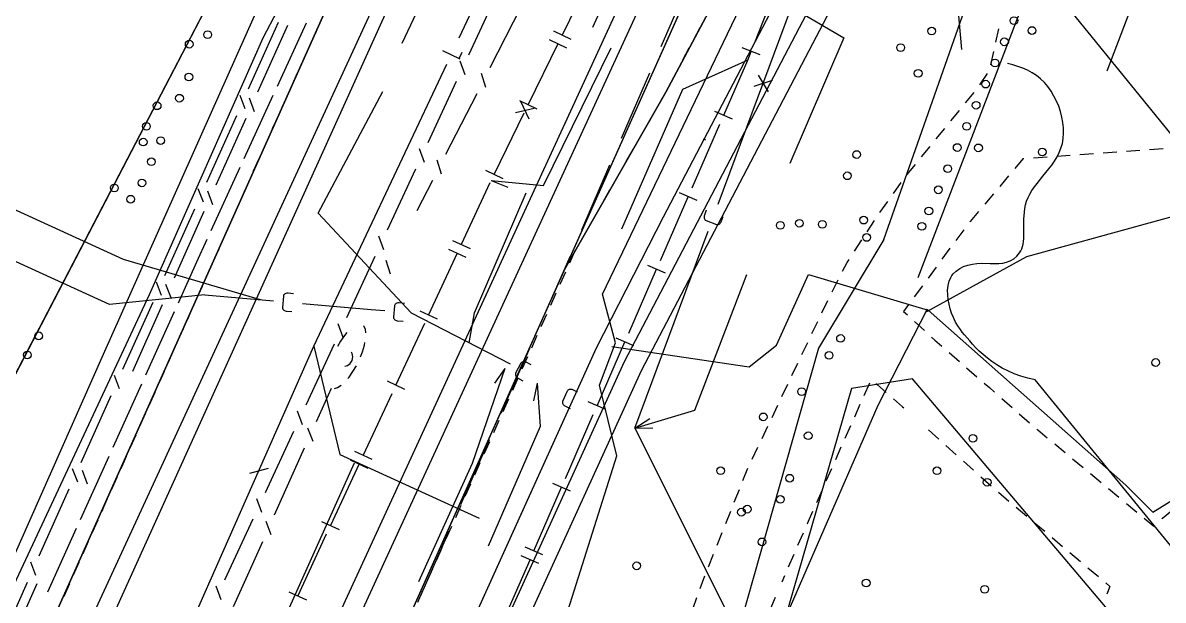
# Model space of a CAD drawing. Header units: metres. Extents: x 3206 to 3701, y 9896 to 11410.
# Drawn here: x 3581.9 to 3641, y 11320.4 to 11350.3 of the extents above; entities that cross this region are included whole.
import ezdxf

# ---------------------------------------------------------------- set-up
doc = ezdxf.new("R2010")
doc.units = ezdxf.units.M
for name, color, linetype in [('BOUNDARY', 7, 'Continuous'), ('CURB', 7, 'Continuous'), ('ELECTR_CABLE', 7, 'Continuous'), ('ELECTR_CABLE_COMM', 7, 'Continuous'), ('GAS', 7, 'Continuous'), ('GROUND', 7, 'Continuous'), ('ROAD', 7, 'Continuous'), ('SEWER', 7, 'Continuous'), ('SIDEWALK_PATH', 7, 'Continuous'), ('WATER_PIPELINE', 7, 'Continuous')]:
    doc.layers.add(name, color=color, linetype=linetype)

# ---------------------------------------------------------------- blocks, each defined once
blk = doc.blocks.new('МОЖЖЕВЕЛЬНИК_СКАЛЬНЫЙ')
blk.add_circle((0, 0), 0.2)
blk = doc.blocks.new('ЧЕРЕМУХА_ШУБЕРТ')
blk.add_circle((0, 0), 0.2)
blk = doc.blocks.new('КЛЕН_САХАРИСТЫЙ')
blk.add_circle((0, 0), 0.2)

msp = doc.modelspace()

# ---------------------------------------------------------------- linework, layer by layer
at = {"layer": 'BOUNDARY'}
msp.add_lwpolyline([(3253.023, 9915.673), (3233.596, 10020.109), (3233.041, 10027.227), (3225.675, 10139.955), (3262.083, 10325.257), (3335.841, 10689.444), (3351.098, 10763.684), (3367.768, 10831.231), (3377.814, 10869.112), (3520.394, 11207.447), (3551.174, 11273.829), (3554.005, 11279.367), (3611.719, 11390.174), (3639.436, 11373.131), (3680.635, 11298.581), (3281.247, 9920.202)], close=True, dxfattribs=at)
at = {"layer": 'CURB'}
for points in [[(3633.875, 11372.26), (3630.117, 11365.568), (3626.08, 11357.632), (3613.038, 11332.747), (3604.742, 11314.537), (3602.356, 11308.951), (3599.216, 11301.705), (3597.072, 11294.592), (3596.806, 11293.319), (3614.385, 11302.622)], [(3614.469, 11303.797), (3598.322, 11295.253), (3600.157, 11301.361), (3603.275, 11308.556), (3605.657, 11314.133), (3613.937, 11332.308), (3626.966, 11357.168), (3630.42, 11363.958)], [(3568.791, 11245.577), (3620.337, 11360.742)], [(3629.814, 11357.112), (3630.531, 11348.942)], [(3626.512, 11339.098), (3631.783, 11354.085)], [(3628.29, 11337.13), (3633.772, 11351.407), (3635.436, 11351.898)], [(3656.115, 11326.482), (3635.445, 11351.894)], [(3597.072, 11349.873), (3596.782, 11349.23)], [(3616.659, 11349.459), (3616.99, 11350.08)], [(3632.32, 11349.323), (3632.476, 11350.007)], [(3596.577, 11348.774), (3596.287, 11348.13)], [(3616.093, 11348.395), (3616.424, 11349.017)], [(3632.053, 11348.151), (3632.209, 11348.836)], [(3615.528, 11347.332), (3615.858, 11347.954)], [(3634.356, 11331.815), (3634.356, 11331.815), (3633.974, 11331.901), (3633.603, 11332.007), (3633.264, 11332.134), (3632.936, 11332.282), (3632.64, 11332.43), (3632.365, 11332.6), (3632.111, 11332.769), (3631.878, 11332.949), (3631.656, 11333.129), (3631.455, 11333.309), (3631.275, 11333.489), (3631.105, 11333.669), (3630.957, 11333.838), (3630.82, 11333.997), (3630.693, 11334.155), (3630.576, 11334.293), (3630.481, 11334.431), (3630.386, 11334.568), (3630.227, 11334.812), (3630.11, 11335.055), (3630.015, 11335.277), (3629.941, 11335.5), (3629.888, 11335.743), (3629.846, 11335.986), (3629.825, 11336.23), (3629.814, 11336.473), (3629.835, 11336.706), (3629.888, 11336.928), (3629.973, 11337.13), (3630.036, 11337.225), (3630.1, 11337.309), (3630.248, 11337.458), (3630.439, 11337.585), (3630.64, 11337.69), (3630.862, 11337.765), (3631.095, 11337.817), (3631.328, 11337.849), (3631.56, 11337.86), (3632.016, 11337.849), (3632.248, 11337.849), (3632.46, 11337.849), (3632.672, 11337.87), (3632.873, 11337.913), (3633.063, 11337.987), (3633.243, 11338.093), (3633.402, 11338.23), (3633.476, 11338.315), (3633.54, 11338.41), (3633.603, 11338.505), (3633.656, 11338.611), (3633.688, 11338.728), (3633.73, 11338.855), (3633.751, 11338.992), (3633.762, 11339.14), (3633.772, 11339.447), (3633.772, 11339.786), (3633.772, 11340.146), (3633.794, 11340.516), (3633.815, 11340.707), (3633.857, 11340.887), (3633.91, 11341.077), (3633.984, 11341.268), (3634.069, 11341.448), (3634.185, 11341.638), (3634.312, 11341.818), (3634.45, 11341.998), (3634.757, 11342.368), (3635.064, 11342.749), (3635.212, 11342.951), (3635.349, 11343.152), (3635.487, 11343.374), (3635.593, 11343.596), (3635.688, 11343.829), (3635.762, 11344.072), (3635.805, 11344.326), (3635.826, 11344.602), (3635.826, 11344.877), (3635.794, 11345.152), (3635.741, 11345.438), (3635.667, 11345.723), (3635.572, 11345.999), (3635.466, 11346.263), (3635.328, 11346.528), (3635.18, 11346.782), (3635.011, 11347.015), (3634.831, 11347.226), (3634.63, 11347.417), (3634.418, 11347.586), (3634.196, 11347.734), (3633.963, 11347.861), (3633.709, 11347.967), (3633.455, 11348.052), (3633.19, 11348.137), (3632.921, 11348.212)], [(3596.082, 11347.674), (3595.793, 11347.03)], [(3631.485, 11347.112), (3631.883, 11347.69)], [(3614.948, 11346.276), (3615.204, 11346.724), (3615.293, 11346.891)], [(3595.588, 11346.574), (3595.298, 11345.931)], [(3630.74, 11346.169), (3631.184, 11346.713)], [(3614.351, 11345.231), (3614.7, 11345.842)], [(3629.981, 11345.238), (3630.425, 11345.782)], [(3595.093, 11345.475), (3594.968, 11345.197), (3594.805, 11344.831)], [(3613.753, 11344.185), (3614.103, 11344.796)], [(3629.222, 11344.306), (3629.666, 11344.85)], [(3594.601, 11344.374), (3594.313, 11343.729)], [(3617.135, 11344.316), (3617.262, 11344.252)], [(3628.463, 11343.374), (3628.906, 11343.918)], [(3594.11, 11343.273), (3593.822, 11342.628)], [(3613.156, 11343.139), (3613.505, 11343.751)], [(3633.767, 11343.272), (3633.713, 11343.268), (3633.292, 11342.769)], [(3634.97, 11343.358), (3634.265, 11343.308)], [(3636.173, 11343.445), (3635.469, 11343.394)], [(3637.377, 11343.531), (3636.672, 11343.481)], [(3638.58, 11343.618), (3637.875, 11343.567)], [(3639.783, 11343.704), (3639.079, 11343.653)], [(3640.987, 11343.79), (3640.282, 11343.74)], [(3612.558, 11342.093), (3612.908, 11342.705)], [(3627.704, 11342.443), (3628.147, 11342.987)], [(3593.619, 11342.171), (3593.331, 11341.527)], [(3627.001, 11341.469), (3627.406, 11342.042)], [(3632.97, 11342.387), (3632.514, 11341.847)], [(3611.961, 11341.048), (3612.31, 11341.659)], [(3632.192, 11341.465), (3631.737, 11340.924)], [(3593.128, 11341.07), (3592.84, 11340.425)], [(3626.307, 11340.488), (3626.712, 11341.061)], [(3594.824, 11292.461), (3595.242, 11294.371), (3596.142, 11297.621), (3597.666, 11302.314), (3601.064, 11309.58), (3603.244, 11315.01), (3607.382, 11324.133), (3611.605, 11333.478), (3615.087, 11340.268)], [(3611.363, 11340.002), (3611.713, 11340.614)], [(3631.414, 11340.542), (3630.978, 11340.025), (3630.96, 11340.001)], [(3592.636, 11339.969), (3592.349, 11339.324)], [(3625.641, 11339.487), (3626.025, 11340.074)], [(3610.766, 11338.956), (3611.115, 11339.568)], [(3626.512, 11339.098), (3623.115, 11333.457)], [(3630.66, 11339.602), (3630.235, 11339.037)], [(3592.145, 11338.868), (3592.027, 11338.601), (3591.858, 11338.223)], [(3610.221, 11337.884), (3610.47, 11338.438), (3610.518, 11338.522)], [(3624.984, 11338.481), (3625.368, 11339.068)], [(3629.935, 11338.637), (3629.798, 11338.455), (3629.514, 11338.07)], [(3624.372, 11337.448), (3624.61, 11337.909), (3624.71, 11338.062)], [(3591.654, 11337.766), (3591.367, 11337.122)], [(3609.729, 11336.784), (3610.017, 11337.427)], [(3629.218, 11337.667), (3628.8, 11337.097)], [(3623.82, 11336.381), (3624.142, 11337.004)], [(3591.163, 11336.665), (3590.876, 11336.02)], [(3609.237, 11335.685), (3609.525, 11336.328)], [(3628.504, 11336.695), (3628.085, 11336.125)], [(3590.672, 11335.564), (3590.385, 11334.919)], [(3623.294, 11335.3), (3623.596, 11335.934)], [(3627.789, 11335.722), (3627.53, 11335.37), (3627.728, 11335.188)], [(3608.745, 11334.586), (3609.033, 11335.229)], [(3590.181, 11334.463), (3589.894, 11333.818)], [(3622.777, 11334.215), (3623.079, 11334.849)], [(3628.096, 11334.849), (3628.616, 11334.371)], [(3608.253, 11333.487), (3608.54, 11334.13)], [(3622.261, 11333.13), (3622.563, 11333.764)], [(3628.984, 11334.032), (3629.152, 11333.877), (3629.512, 11333.564)], [(3589.69, 11333.361), (3589.402, 11332.717)], [(3623.115, 11333.457), (3614.404, 11302.775)], [(3629.889, 11333.235), (3630.422, 11332.772)], [(3607.76, 11332.388), (3608.048, 11333.03)], [(3621.744, 11332.045), (3622.046, 11332.679)], [(3589.199, 11332.26), (3588.988, 11331.788), (3588.911, 11331.615)], [(3630.799, 11332.443), (3631.332, 11331.979)], [(3607.268, 11331.288), (3607.556, 11331.931)], [(3639.333, 11314.802), (3640.01, 11317.687), (3627.998, 11331.877), (3624.835, 11331.372), (3617.018, 11304.341)], [(3621.228, 11330.96), (3621.529, 11331.594)], [(3625.487, 11331.019), (3625.776, 11331.672)], [(3626.089, 11331.633), (3626.157, 11331.574), (3626.628, 11331.166)], [(3631.709, 11331.651), (3631.976, 11331.419)], [(3631.976, 11331.419), (3632.242, 11331.187)], [(3643.065, 11321.163), (3634.356, 11331.815)], [(3588.708, 11331.159), (3588.42, 11330.514)], [(3606.776, 11330.189), (3607.064, 11330.832)], [(3627.006, 11330.839), (3627.477, 11330.431), (3627.545, 11330.371)], [(3632.619, 11330.859), (3633.152, 11330.395)], [(3620.711, 11329.875), (3621.013, 11330.509)], [(3624.996, 11329.91), (3625.285, 11330.562)], [(3588.217, 11330.058), (3587.929, 11329.413)], [(3606.283, 11329.09), (3606.572, 11329.733)], [(3633.529, 11330.067), (3634.062, 11329.603)], [(3620.194, 11328.79), (3620.496, 11329.424)], [(3624.505, 11328.8), (3624.794, 11329.453)], [(3628.822, 11329.229), (3629.354, 11328.753)], [(3634.439, 11329.275), (3634.483, 11329.236), (3634.982, 11328.822)], [(3587.725, 11328.956), (3587.438, 11328.312)], [(3605.791, 11327.991), (3606.079, 11328.634)], [(3635.366, 11328.503), (3635.91, 11328.051)], [(3587.234, 11327.855), (3586.947, 11327.21)], [(3619.678, 11327.705), (3619.979, 11328.339)], [(3624.014, 11327.691), (3624.302, 11328.343)], [(3629.727, 11328.42), (3630.259, 11327.945)], [(3605.299, 11326.892), (3605.587, 11327.535)], [(3619.204, 11326.601), (3619.465, 11327.253)], [(3630.631, 11327.611), (3631.163, 11327.136)], [(3636.294, 11327.732), (3636.838, 11327.281)], [(3586.743, 11326.754), (3586.456, 11326.109)], [(3623.523, 11326.581), (3623.811, 11327.233)], [(3631.536, 11326.803), (3632.068, 11326.327)], [(3637.223, 11326.961), (3637.766, 11326.51)], [(3604.806, 11325.793), (3605.094, 11326.436)], [(3618.756, 11325.486), (3619.017, 11326.138)], [(3623.032, 11325.471), (3623.32, 11326.124)], [(3638.151, 11326.191), (3638.694, 11325.739)], [(3586.252, 11325.653), (3586.061, 11325.223), (3585.965, 11325.008)], [(3632.446, 11326), (3632.991, 11325.54)], [(3604.314, 11324.694), (3604.602, 11325.337)], [(3618.308, 11324.371), (3618.569, 11325.022)], [(3622.541, 11324.362), (3622.545, 11324.372), (3622.829, 11325.014)], [(3633.373, 11325.217), (3633.918, 11324.757)], [(3639.079, 11325.42), (3639.622, 11324.969)], [(3640.915, 11324.623), (3640.947, 11324.652), (3641.431, 11325.046), (3641.463, 11325.069)], [(3585.761, 11324.551), (3585.473, 11323.907)], [(3634.301, 11324.435), (3634.846, 11323.975)], [(3640.007, 11324.649), (3640.501, 11324.239), (3640.548, 11324.283)], [(3603.821, 11323.595), (3604.109, 11324.237)], [(3617.86, 11323.256), (3618.122, 11323.907)], [(3622.057, 11323.249), (3622.341, 11323.903)], [(3585.269, 11323.451), (3584.981, 11322.806)], [(3603.329, 11322.496), (3603.617, 11323.138)], [(3635.228, 11323.652), (3635.773, 11323.192)], [(3617.412, 11322.141), (3617.674, 11322.792)], [(3621.573, 11322.136), (3621.857, 11322.791)], [(3636.156, 11322.87), (3636.701, 11322.41)], [(3584.777, 11322.35), (3584.489, 11321.705)], [(3602.836, 11321.396), (3603.124, 11322.039)], [(3637.083, 11322.088), (3637.628, 11321.628)], [(3616.993, 11321.015), (3617.236, 11321.673)], [(3621.232, 11321.35), (3621.374, 11321.678)], [(3584.285, 11321.249), (3583.997, 11320.604)], [(3602.347, 11320.296), (3602.633, 11320.939)], [(3638.011, 11321.305), (3638.23, 11321.12), (3638.072, 11320.724)], [(3616.573, 11319.888), (3616.617, 11320), (3616.819, 11320.546)], [(3620.609, 11319.909), (3620.645, 11320), (3620.89, 11320.565)]]:
    msp.add_lwpolyline(points, dxfattribs=at)
at = {"layer": 'ELECTR_CABLE'}
for points in [[(3562.332, 11277.022), (3570.499, 11295.174), (3577.473, 11310.24), (3576.828, 11311.525), (3578.253, 11314.556), (3578.994, 11316.043), (3588.436, 11336.242), (3594.337, 11349.545), (3595.81, 11352.388), (3595.459, 11352.451), (3596.193, 11353.456), (3605.308, 11373.874), (3606.023, 11375.717), (3605.939, 11376.536), (3606.178, 11377.549), (3606.761, 11378.661), (3609.162, 11382.866), (3611.742, 11388.435), (3613.044, 11388.41)], [(3582.95, 11266.527), (3582.346, 11268.137), (3591.573, 11286.906), (3596.461, 11293.607), (3600.063, 11295.95), (3601.71, 11303.411), (3607.358, 11310.181), (3610.044, 11319.577), (3612.667, 11327.891), (3611.76, 11331.551), (3612.6, 11333.733), (3611.93, 11336.256), (3619.46, 11351.959), (3622.953, 11359.413), (3625.573, 11362.969)], [(3614.966, 11349.097), (3616.431, 11352.475)], [(3595.067, 11347.034), (3596.571, 11350.316)], [(3612.905, 11344.342), (3614.369, 11347.721)], [(3593.355, 11343.297), (3594.859, 11346.579)], [(3591.643, 11339.561), (3593.146, 11342.843)], [(3610.844, 11339.588), (3612.308, 11342.966)], [(3628.739, 11335.356), (3633.923, 11338.214), (3643.532, 11340.848), (3650.146, 11333.704), (3654.644, 11327.77), (3655.775, 11325.566), (3654.785, 11324.181), (3657.585, 11319.472), (3661.468, 11315.308), (3662.952, 11313.083), (3663.294, 11311.589), (3662.627, 11309.051)], [(3589.941, 11335.82), (3590.9, 11337.94), (3591.434, 11339.106)], [(3608.766, 11334.84), (3609.886, 11337.379), (3610.247, 11338.212)], [(3612.4, 11333.544), (3619.531, 11332.503), (3620.947, 11333.624), (3622.602, 11337.279), (3628.799, 11335.438), (3639.058, 11326.373), (3640.449, 11324.973), (3643.638, 11326.934)], [(3588.246, 11332.075), (3589.735, 11335.364)], [(3620.44, 11317.258), (3626.22, 11330.506), (3628.766, 11335.506)], [(3606.675, 11330.099), (3608.161, 11333.468)], [(3586.552, 11328.331), (3588.04, 11331.62)], [(3604.583, 11325.358), (3606.069, 11328.727)], [(3584.858, 11324.586), (3586.346, 11327.875)], [(3583.164, 11320.841), (3584.652, 11324.13)], [(3602.492, 11320.616), (3603.978, 11323.985)]]:
    msp.add_lwpolyline(points, dxfattribs=at)
at = {"layer": 'ELECTR_CABLE_COMM'}
for points in [[(3620.976, 11378.391), (3611.03, 11369.369), (3601.525, 11349.249)], [(3639.899, 11360.406), (3640.891, 11355.21), (3638.066, 11347.824)], [(3604.993, 11348.657), (3606.469, 11351.832)], [(3606.104, 11348.001), (3607.715, 11351.156)], [(3593.578, 11346.892), (3595.135, 11350.359)], [(3594.061, 11346.747), (3595.611, 11350.2)], [(3604.805, 11347.625), (3604.548, 11348.329)], [(3605.878, 11346.976), (3605.647, 11347.689)], [(3602.884, 11344.123), (3604.36, 11347.297)], [(3593.404, 11345.857), (3593.138, 11346.558)], [(3593.887, 11345.712), (3593.621, 11346.413)], [(3603.809, 11343.509), (3605.421, 11346.665)], [(3591.407, 11342.056), (3592.964, 11345.523)], [(3591.897, 11341.924), (3593.447, 11345.378)], [(3602.696, 11343.091), (3602.439, 11343.795)], [(3600.775, 11339.589), (3602.251, 11342.763)], [(3603.584, 11342.485), (3603.353, 11343.198)], [(3602.321, 11340.596), (3603.127, 11342.174)], [(3591.234, 11341.021), (3590.967, 11341.722)], [(3591.723, 11340.89), (3591.456, 11341.591)], [(3589.237, 11337.22), (3590.793, 11340.687)], [(3589.732, 11337.102), (3591.282, 11340.556)], [(3600.588, 11338.557), (3600.331, 11339.261)], [(3598.667, 11335.055), (3600.143, 11338.229)], [(3600.935, 11337.299), (3600.704, 11338.012)], [(3589.063, 11336.185), (3588.796, 11336.886)], [(3589.558, 11336.068), (3589.292, 11336.768)], [(3587.066, 11332.383), (3588.622, 11335.851)], [(3587.568, 11332.28), (3589.118, 11335.734)], [(3598.479, 11334.022), (3598.222, 11334.726)], [(3599.655, 11334.253), (3599.635, 11334.427), (3599.569, 11334.592), (3599.539, 11334.62)], [(3598.677, 11334.273), (3598.545, 11334.118), (3598.343, 11333.828), (3598.184, 11333.552)], [(3599.376, 11333.006), (3599.479, 11333.271), (3599.58, 11333.611), (3599.609, 11333.757)], [(3596.558, 11330.52), (3598.034, 11333.694)], [(3598.563, 11332.524), (3598.7, 11332.563), (3598.846, 11332.674), (3598.943, 11332.83), (3598.977, 11333.011), (3598.943, 11333.191), (3598.903, 11333.255)], [(3586.892, 11331.349), (3586.626, 11332.05)], [(3598.729, 11331.897), (3598.787, 11331.965), (3598.989, 11332.254), (3599.163, 11332.554)], [(3597.096, 11329.661), (3597.874, 11331.395)], [(3598.027, 11331.374), (3598.185, 11331.419), (3598.376, 11331.538), (3598.38, 11331.541)], [(3584.895, 11327.547), (3586.452, 11331.015)], [(3596.37, 11329.488), (3596.113, 11330.192)], [(3594.449, 11325.986), (3595.926, 11329.16)], [(3596.922, 11328.626), (3596.656, 11329.327)], [(3594.925, 11324.823), (3596.482, 11328.292)], [(3584.721, 11326.513), (3584.455, 11327.213)], [(3585.229, 11326.424), (3584.963, 11327.124)], [(3582.724, 11322.711), (3584.281, 11326.179)], [(3594.262, 11324.954), (3594.005, 11325.658)], [(3592.341, 11321.452), (3593.817, 11324.626)], [(3594.751, 11323.788), (3594.485, 11324.489)], [(3593.533, 11321.719), (3594.311, 11323.454)], [(3582.551, 11321.677), (3582.284, 11322.377)], [(3580.554, 11317.875), (3582.11, 11321.343)], [(3592.798, 11320.081), (3593.533, 11321.719)], [(3581.074, 11317.814), (3582.624, 11321.268)], [(3592.153, 11320.42), (3591.896, 11321.124)]]:
    msp.add_lwpolyline(points, dxfattribs=at)
at = {"layer": 'GAS'}
for points in [[(3611.377, 11352.846), (3609.833, 11349.688)], [(3619.815, 11349.306), (3621.14, 11352.659)], [(3609.384, 11349.908), (3610.282, 11349.468)], [(3609.613, 11349.239), (3608.068, 11346.08)], [(3609.164, 11349.458), (3610.062, 11349.019)], [(3606.144, 11342.145), (3608.856, 11341.886), (3612.366, 11349.027)], [(3618.207, 11345.531), (3619.451, 11348.384), (3619.632, 11348.841)], [(3620.097, 11348.658), (3619.167, 11349.025)], [(3619.451, 11348.384), (3616.07, 11346.866), (3612.915, 11339.631)], [(3607.619, 11346.3), (3608.518, 11345.861)], [(3608.123, 11345.335), (3607.692, 11346.238)], [(3607.849, 11345.631), (3606.304, 11342.473)], [(3608.384, 11345.875), (3607.409, 11345.653)], [(3618.665, 11345.331), (3617.749, 11345.731)], [(3616.567, 11341.768), (3618.007, 11345.072)], [(3605.855, 11342.692), (3606.753, 11342.253)], [(3606.144, 11342.145), (3607.016, 11341.811)], [(3606.087, 11342.022), (3604.602, 11338.835)], [(3616.825, 11341.11), (3615.909, 11341.51)], [(3614.927, 11338.006), (3616.367, 11341.31)], [(3603.937, 11338.593), (3604.844, 11338.171)], [(3604.149, 11339.046), (3605.055, 11338.624)], [(3604.391, 11338.382), (3602.906, 11335.195)], [(3613.286, 11334.244), (3614.727, 11337.548)], [(3615.185, 11337.348), (3614.268, 11337.747)], [(3602.452, 11335.406), (3603.359, 11334.984)], [(3602.694, 11334.742), (3601.209, 11331.555)], [(3611.646, 11330.481), (3613.087, 11333.785)], [(3613.545, 11333.585), (3612.628, 11333.985)], [(3600.756, 11331.766), (3601.662, 11331.344)], [(3600.998, 11331.102), (3599.513, 11327.915)], [(3612.104, 11330.281), (3611.188, 11330.681)], [(3610.006, 11326.719), (3611.446, 11330.023)], [(3599.06, 11328.126), (3599.966, 11327.704)], [(3599.302, 11327.462), (3597.817, 11324.275)], [(3598.849, 11327.673), (3599.755, 11327.25)], [(3608.366, 11322.956), (3609.806, 11326.26)], [(3610.264, 11326.061), (3609.348, 11326.46)], [(3597.364, 11324.486), (3598.27, 11324.063)], [(3597.606, 11323.821), (3596.121, 11320.634)], [(3608.824, 11322.757), (3607.907, 11323.156)], [(3608.624, 11322.298), (3607.707, 11322.698)], [(3606.725, 11319.194), (3608.166, 11322.498)], [(3595.667, 11320.846), (3596.574, 11320.423)]]:
    msp.add_lwpolyline(points, dxfattribs=at)
at = {"layer": 'GROUND'}
for points in [[(3554.005, 11279.367), (3565.178, 11300.817), (3566.866, 11300.081), (3574.622, 11317.861), (3574.16, 11318.063), (3611.719, 11390.174), (3611.753, 11390.154), (3604.471, 11374.324), (3600.756, 11366.127), (3586.034, 11333.137), (3578.988, 11317.262), (3571.634, 11300.632), (3569.484, 11295.411), (3567.629, 11291.47), (3564.755, 11285.374)], [(3593.13, 11285.582), (3594.816, 11292.462), (3595.242, 11294.371), (3596.472, 11298.635), (3597.666, 11302.314), (3601.064, 11309.58), (3603.244, 11315.01), (3611.605, 11333.478), (3615.079, 11340.276), (3617.195, 11344.286), (3625.166, 11359.513), (3627.303, 11363.59), (3630.46, 11369.621), (3631.248, 11370.542), (3633.032, 11371.802), (3634.188, 11372.415), (3634.764, 11372.6), (3635.349, 11372.758), (3635.94, 11372.888), (3636.537, 11372.99), (3635.986, 11375.252), (3639.436, 11373.131), (3680.635, 11298.581), (3676.38, 11283.896)]]:
    msp.add_lwpolyline(points, dxfattribs=at)
at = {"layer": 'ROAD'}
msp.add_lwpolyline([(3561.117, 11228.409), (3602.521, 11320.928), (3620.333, 11360.734), (3620.798, 11361.756), (3621.273, 11362.772), (3621.76, 11363.783), (3622.258, 11364.789), (3624.46, 11368.238), (3627.286, 11371.141), (3630.639, 11373.414), (3634.422, 11374.977), (3614.888, 11389.689), (3554.144, 11253.986)], dxfattribs=at)
at = {"layer": 'SEWER'}
for points in [[(3617.915, 11340.93), (3621.716, 11351.139)], [(3621.716, 11351.139), (3624.428, 11349.544), (3621.632, 11343.04)], [(3619.79, 11347.038), (3620.739, 11347.355)], [(3619.997, 11347.601), (3620.514, 11346.745)], [(3602.002, 11335.291), (3597.18, 11340.461), (3600.529, 11346.754)], [(3605.008, 11333.741), (3605.294, 11335.298), (3607.961, 11341.517)], [(3594.192, 11335.97), (3587.091, 11338.054), (3580.938, 11340.867)], [(3617.305, 11340.613), (3617.208, 11340.353), (3617.196, 11340.315), (3617.193, 11340.285), (3617.189, 11340.242), (3617.193, 11340.201), (3617.203, 11340.168), (3617.222, 11340.134), (3617.245, 11340.104), (3617.268, 11340.088), (3617.293, 11340.074), (3617.841, 11339.87), (3617.866, 11339.865), (3617.888, 11339.864), (3617.916, 11339.869), (3617.939, 11339.877), (3617.969, 11339.891), (3617.997, 11339.907), (3618.021, 11339.932), (3618.052, 11339.97), (3618.069, 11340.003), (3618.177, 11340.293)], [(3613.591, 11329.316), (3617.392, 11339.525)], [(3591.309, 11336.22), (3586.363, 11335.723), (3579.886, 11338.684)], [(3613.591, 11329.316), (3616.702, 11330.259), (3619.405, 11337.275)], [(3591.309, 11336.22), (3594.875, 11335.91)], [(3595.9, 11336.284), (3595.624, 11336.308), (3595.585, 11336.309), (3595.554, 11336.305), (3595.512, 11336.297), (3595.474, 11336.282), (3595.445, 11336.264), (3595.417, 11336.236), (3595.394, 11336.206), (3595.385, 11336.179), (3595.378, 11336.152), (3595.327, 11335.569), (3595.329, 11335.544), (3595.334, 11335.523), (3595.346, 11335.496), (3595.36, 11335.477), (3595.381, 11335.452), (3595.405, 11335.429), (3595.435, 11335.413), (3595.48, 11335.393), (3595.516, 11335.385), (3595.824, 11335.358)], [(3596.369, 11335.78), (3599.935, 11335.471)], [(3601.658, 11335.784), (3601.381, 11335.808), (3601.342, 11335.809), (3601.312, 11335.805), (3601.27, 11335.797), (3601.232, 11335.782), (3601.202, 11335.764), (3601.175, 11335.736), (3601.151, 11335.706), (3601.142, 11335.679), (3601.135, 11335.652), (3601.084, 11335.069), (3601.087, 11335.044), (3601.092, 11335.022), (3601.103, 11334.996), (3601.118, 11334.976), (3601.139, 11334.952), (3601.162, 11334.929), (3601.193, 11334.912), (3601.237, 11334.892), (3601.273, 11334.885), (3601.582, 11334.858)], [(3599.935, 11335.471), (3600.632, 11335.41)], [(3602.002, 11335.291), (3607.13, 11332.647)], [(3608.221, 11332.604), (3607.974, 11332.731), (3607.938, 11332.747), (3607.908, 11332.754), (3607.867, 11332.763), (3607.825, 11332.764), (3607.792, 11332.758), (3607.755, 11332.743), (3607.722, 11332.724), (3607.704, 11332.702), (3607.687, 11332.68), (3607.419, 11332.16), (3607.411, 11332.136), (3607.408, 11332.114), (3607.409, 11332.085), (3607.415, 11332.062), (3607.424, 11332.031), (3607.437, 11332.001), (3607.46, 11331.974), (3607.493, 11331.939), (3607.524, 11331.918), (3607.799, 11331.776)], [(3606.856, 11332.417), (3605.162, 11327.491), (3602.382, 11321.359)], [(3606.856, 11332.417), (3606.327, 11331.647)], [(3608.539, 11331.642), (3608.693, 11329.403), (3605.989, 11323.201)], [(3608.539, 11331.642), (3608.352, 11330.727)], [(3610.634, 11331.185), (3610.382, 11331.301), (3610.345, 11331.316), (3610.315, 11331.322), (3610.273, 11331.329), (3610.232, 11331.327), (3610.198, 11331.32), (3610.163, 11331.304), (3610.131, 11331.283), (3610.113, 11331.261), (3610.097, 11331.238), (3609.853, 11330.707), (3609.846, 11330.682), (3609.844, 11330.66), (3609.846, 11330.631), (3609.853, 11330.608), (3609.864, 11330.578), (3609.878, 11330.548), (3609.902, 11330.522), (3609.937, 11330.489), (3609.968, 11330.469), (3610.249, 11330.339)], [(3613.591, 11329.316), (3614.38, 11329.816)], [(3613.591, 11329.316), (3614.525, 11329.338)], [(3613.591, 11329.316), (3623.061, 11310.417)]]:
    msp.add_lwpolyline(points, dxfattribs=at)
at = {"layer": 'SIDEWALK_PATH'}
for points in [[(3554.144, 11253.986), (3614.888, 11389.689), (3612.141, 11390.998), (3604.471, 11374.324), (3600.756, 11366.127), (3586.034, 11333.137), (3578.988, 11317.262), (3571.634, 11300.632), (3569.484, 11295.411), (3567.629, 11291.47), (3564.755, 11285.374)], [(3621.972, 11359.443), (3615.204, 11346.724), (3609.936, 11337.503), (3594.073, 11302.062), (3594.162, 11302.022), (3597.666, 11302.314), (3601.064, 11309.58), (3603.244, 11315.01), (3611.605, 11333.478), (3615.079, 11340.276), (3617.195, 11344.286), (3625.166, 11359.513)]]:
    msp.add_lwpolyline(points, dxfattribs=at)
msp.add_lwpolyline([(3621.972, 11359.443), (3625.987, 11368.064), (3627.034, 11369.746), (3628.285, 11371.269), (3629.724, 11372.617), (3631.334, 11373.771), (3628.536, 11372.106), (3626.06, 11370.023), (3623.952, 11367.569), (3622.258, 11364.789), (3621.761, 11363.785), (3621.275, 11362.776), (3620.8, 11361.761), (3620.337, 11360.742), (3609.936, 11337.503), (3615.204, 11346.724)], close=True, dxfattribs=at)
at = {"layer": 'WATER_PIPELINE'}
for points in [[(3606.961, 11366.177), (3584.32, 11317.099), (3585.223, 11316.682), (3607.525, 11365.919)], [(3604.485, 11349.54), (3611.377, 11364.157)], [(3617.45, 11361.381), (3598.281, 11319.731), (3599.199, 11319.309), (3618.369, 11360.961)], [(3617.909, 11361.171), (3616.418, 11361.132), (3611.404, 11350.086)], [(3603.626, 11348.886), (3604.528, 11348.46)], [(3604.499, 11348.474), (3604.653, 11348.802)], [(3596.952, 11333.566), (3603.845, 11348.184)], [(3589.097, 11315.781), (3596.952, 11333.566)], [(3596.952, 11333.566), (3598.304, 11327.954), (3605.534, 11324.648)], [(3595.819, 11314.264), (3595.16, 11318.834), (3599.074, 11327.527)], [(3593.634, 11326.98), (3594.601, 11327.24)]]:
    msp.add_lwpolyline(points, dxfattribs=at)

# ---------------------------------------------------------------- block references
at = {"layer": 'BUSH'}
for p in [(3633.252, 11350.43), (3591.454, 11349.704), (3628.987, 11349.893), (3634.186, 11349.92), (3590.498, 11349.214), (3627.382, 11349.036), (3632.762, 11349.335), (3632.271, 11348.24), (3590.481, 11347.511), (3628.288, 11347.706), (3631.781, 11347.144), (3588.835, 11346.021), (3589.994, 11346.414), (3631.291, 11346.049), (3588.28, 11344.956), (3630.801, 11344.954), (3589.021, 11344.22), (3588.114, 11344.142), (3630.311, 11343.858), (3634.719, 11343.628), (3588.534, 11343.123), (3625.094, 11343.496), (3629.821, 11342.763), (3588.048, 11342.026), (3624.62, 11342.394), (3586.617, 11341.764), (3629.331, 11341.668), (3587.466, 11341.181), (3625.461, 11340.097), (3628.84, 11340.572), (3621.14, 11339.826), (3622.13, 11339.936), (3623.318, 11339.881), (3625.62, 11339.2), (3582.693, 11334.102), (3624.263, 11333.969), (3582.112, 11333.114), (3623.669, 11333.091), (3622.248, 11331.211), (3620.257, 11329.904), (3622.585, 11328.926), (3631.125, 11328.79), (3618.051, 11327.111), (3621.625, 11326.726), (3621.145, 11325.627), (3619.127, 11324.966), (3619.424, 11325.121), (3620.186, 11323.427), (3613.698, 11322.186), (3625.592, 11321.293), (3631.737, 11320.971)]:
    msp.add_blockref('МОЖЖЕВЕЛЬНИК_СКАЛЬНЫЙ', p, dxfattribs=at)
at = {"layer": 'TREE'}
for name, p in [('КЛЕН_САХАРИСТЫЙ', (3631.414, 11343.841)), ('ЧЕРЕМУХА_ШУБЕРТ', (3628.477, 11339.779)), ('КЛЕН_САХАРИСТЫЙ', (3640.594, 11332.72)), ('КЛЕН_САХАРИСТЫЙ', (3629.263, 11327.111)), ('КЛЕН_САХАРИСТЫЙ', (3631.863, 11326.517))]:
    msp.add_blockref(name, p, dxfattribs=at)

doc.saveas('drawing.dxf')
